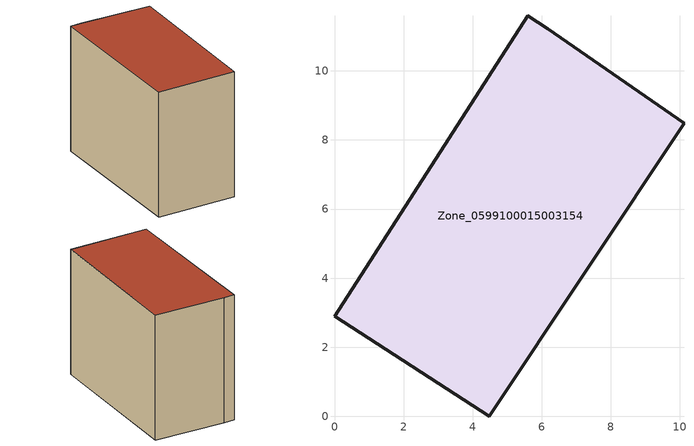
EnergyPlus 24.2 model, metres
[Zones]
Zone_0599100015003154
 floor ground (C_G): 6.17,11.22 10.12,8.48 4.48,0 0,2.89 5.59,11.6 z1.01
 wall outside (C_F): 0,2.89 4.48,0 10.12,8.48 6.17,11.22 5.59,11.6 0,2.89 z1.01:9.53
 roof outside (C_R): 10.12,8.48 6.17,11.22 5.59,11.6 0,2.89 4.48,0 z9.53
[BUILDING]
Pand.0599100015003154: North Axis=0; Terrain=City; Loads Convergence Tolerance Value=0.04; Temperature Convergence Tolerance Value=0.4; Solar Distribution=FullExterior; Maximum Number of Warmup Days=25; Minimum Number of Warmup Days=1
[Site:Location]
Rotterdam.The.Hague.AP_ZH_NLD Design_Conditions: Latitude=51.96; Longitude=4.45; Time Zone=1; Elevation=-4.5
[SITE:GROUNDTEMPERATURE:BUILDINGSURFACE]
18, 18, 18, 18, 18, 18, 18, 18, 18, 18, 18, 18
[MATERIAL] Thermal Absorptance=0.9; Solar Absorptance=0.7; Visible Absorptance=0.7
Name | Roughness | Thickness | Conductivity | Density | Specific Heat
G.TI.2006-2014 | MediumSmooth | 0.15 | 0.06 | 540 | 1210
F.TI.2006-2014 | Rough | 0.3 | 0.12 | 1920 | 840
R.TI.2006-2014 | MediumRough | 0.2 | 0.08 | 1500 | 1000
[CONSTRUCTION]
C_G: G.TI.2006-2014
C_F: F.TI.2006-2014
C_R: R.TI.2006-2014
[ZONE]
Zone_0599100015003154: Type=1; Multiplier=1; Ceiling Height=Autocalculate; Volume=Autocalculate; Floor Area=autocalculate; Part of Total Floor Area=Yes
[ZONEINFILTRATION:DESIGNFLOWRATE]
Infil_Zone_0599100015003154: Zone or ZoneList or Space or SpaceList=Zone_0599100015003154; Schedule=AlwaysOn; Design Flow Rate Calculation Method=Flow/Area; Flow Rate per Floor Area=0.0015; Constant Term Coefficient=1; Temperature Term Coefficient=0; Velocity Term Coefficient=0; Velocity Squared Term Coefficient=0
[HVACTEMPLATE:ZONE:IDEALLOADSAIRSYSTEM]
Zone_0599100015003154: Maximum Heating Supply Air Temperature=50; Minimum Cooling Supply Air Temperature=13; Maximum Heating Supply Air Humidity Ratio=0.0156; Minimum Cooling Supply Air Humidity Ratio=0.0077; Heating Limit=NoLimit; Cooling Limit=NoLimit; Dehumidification Control Type=ConstantSensibleHeatRatio; Cooling Sensible Heat Ratio=0.7; Dehumidification Setpoint=60; Humidification Control Type=None; Humidification Setpoint=30; Outdoor Air Method=None; Outdoor Air Flow Rate per Person=0.00944; Outdoor Air Flow Rate per Zone Floor Area=0; Outdoor Air Flow Rate per Zone=0; Demand Controlled Ventilation Type=None; Outdoor Air Economizer Type=NoEconomizer; Heat Recovery Type=None; Sensible Heat Recovery Effectiveness=0.7; Latent Heat Recovery Effectiveness=0.65
[ZONECONTROL:THERMOSTAT]
ThermostatControl_Zone_0599100015003154: Zone or ZoneList=Zone_0599100015003154; Control Type Schedule=DualSetpointControlType; Control 1=Thermostat_Zone_0599100015003154; Temperature Difference Between Cutout And Setpoint=0
[THERMOSTATSETPOINT:DUALSETPOINT]
Thermostat_Zone_0599100015003154: Heating Setpoint Temperature Schedule=HeatingSetpoint_Zone_0599100015003154; Cooling Setpoint Temperature Schedule=CoolingSetpoint_Zone_0599100015003154
[SCHEDULE:COMPACT]
HeatingSetpoint_Zone_0599100015003154: Through: 12/31, For: AllDays, Until: 24:00, 21
CoolingSetpoint_Zone_0599100015003154: Through: 12/31, For: AllDays, Until: 24:00, 24
DualSetpointControlType: Through: 12/31, For: AllDays, Until: 24:00, 4
AlwaysOn: Through: 12/31, For: AllDays, Until: 24:00, 1
